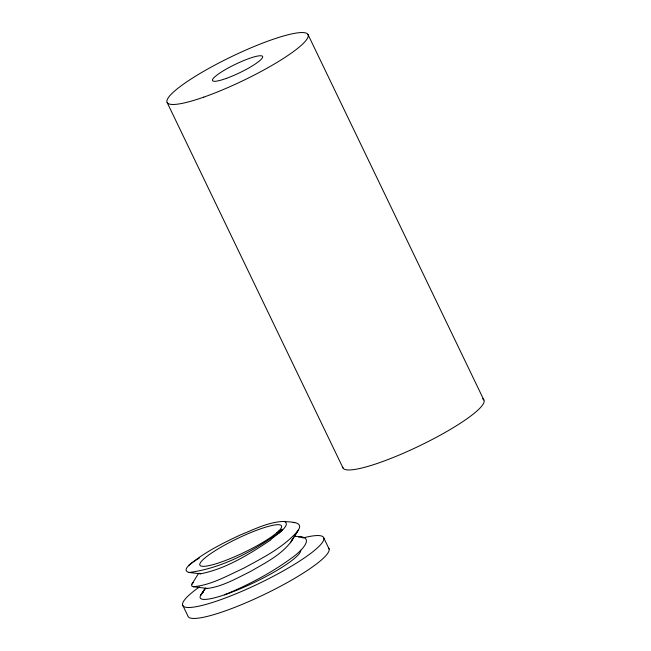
<?xml version="1.0" encoding="UTF-8"?>
<svg xmlns="http://www.w3.org/2000/svg" width="651" height="651" viewBox="0 0 651 651"><rect width="100%" height="100%" fill="white"/><g stroke="black" fill="none" stroke-linecap="round" stroke-linejoin="round"><path stroke-width="0.98" d="M291.567 540.753L291.868 539.85M198.482 573.531L191.907 584.134L191.622 585.916L193.306 586.754L207.563 588.439C222.788 586.47 236.5 578.291 250.139 571.692C264.631 563.205 280.744 555.393 291.087 541.722L298.451 529.89C304.163 520.914 288.157 522.281 284.292 521.427C268.871 521.736 254.582 529.222 240.528 534.862C222.276 543.422 203.877 552.52 188.448 565.678M196.464 559.868C193.754 561.406 180.034 570.243 189.148 572.473L200.524 573.824C226.076 568.811 249.089 554.351 270.539 540.094C272.045 537.246 292.869 525.316 284.292 521.427M279.165 532.966L281.704 530.256L280.451 530.329L282.591 529.255M280.467 531.672L280.711 531.257L278.319 531.395L281.704 530.256L280.703 531.411L276.919 532.664A45.277 7.706 -25.7 0 1 206.741 566.036A45.277 7.706 -25.7 0 1 236.638 538.914A45.277 7.706 -25.7 0 1 278.482 531.249L276.919 532.664M290.444 542.763L298.451 529.89M205.488 588.089L200.768 595.144L205.285 588.431L201.387 594.217M191.907 584.134L193.192 582.45M297.621 531.159C283.055 547.817 262.581 557.883 243.45 568.347C227.37 575.679 211.176 585.119 193.306 586.754M281.606 530.435L282.371 529.507L280.451 530.329M279.515 532.347C252.848 551.454 221.999 568.258 189.148 572.473M197.18 559.396L199.507 557.94M203.193 592.117A55.571 9.456 -25.7 0 0 224.449 594.835C247.828 585.233 270.434 573.409 290.916 558.542C299.11 553.033 318.966 535.35 294.887 536.465M298.508 537.14L301.787 537.278M293.21 522.533L294.748 522.655M200.524 573.824L199.222 573.246M206.953 588.333L207.563 588.439M307.98 34.511L483.872 399.991M167.128 102.516L343.02 467.996M323.848 538.108L329.129 549.07M182.565 604.934L187.846 615.895A78.21 13.313 -25.7 0 0 264.631 594.298A78.21 13.313 -25.7 0 0 328.576 548.012M302.666 538.035A78.21 13.313 -25.7 0 1 304.855 557.598A78.21 13.313 -25.7 0 1 206.123 604.364A78.21 13.313 -25.7 0 1 199.401 586.95M300.705 550.201A55.571 9.456 -25.7 0 1 275.739 571.122A55.571 9.456 -25.7 0 1 224.449 594.835M482.529 398.786A78.21 13.313 -25.7 0 1 421.946 444.666A78.21 13.313 -25.7 0 1 342.768 467.19M203.82 97.113A78.21 13.313 -25.7 0 0 308.232 35.317A78.21 13.313 -25.7 0 0 200.606 73.115A78.21 13.313 -25.7 0 0 203.82 97.113M226.467 78.356A27.781 4.728 -25.7 0 0 262.613 56.531A27.781 4.728 -25.7 0 0 223.578 70.658A27.781 4.728 -25.7 0 0 226.467 78.356"/></g></svg>
